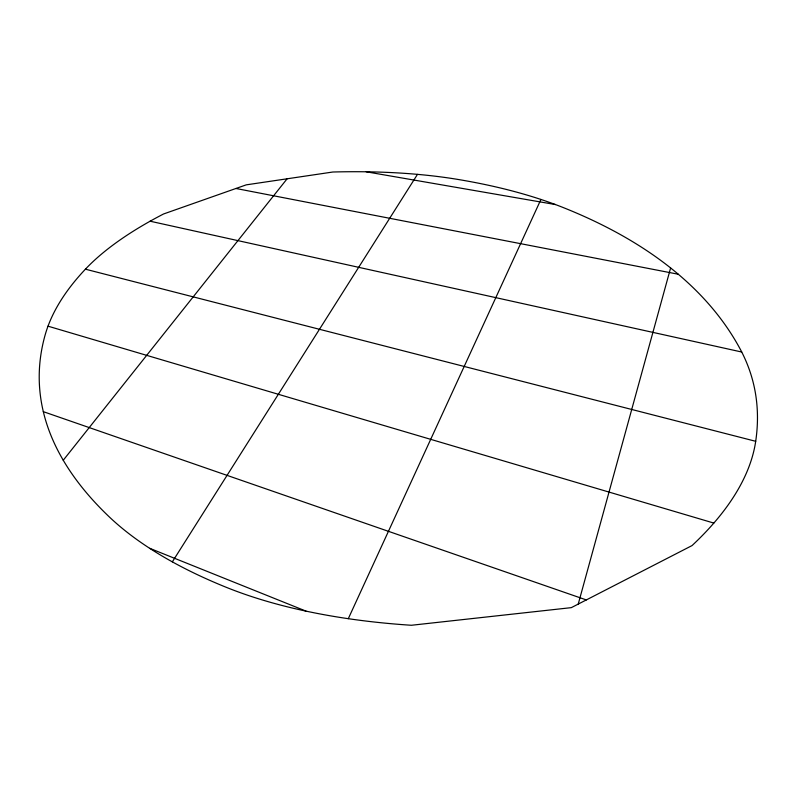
<?xml version="1.0" encoding="UTF-8"?>
<svg xmlns="http://www.w3.org/2000/svg" width="797" height="797" viewBox="0 0 797 797"><rect width="100%" height="100%" fill="white"/><g stroke="black" fill="none" stroke-linecap="round" stroke-linejoin="round"><path stroke-width="1.2" d="M578.233 604.096L670.616 267.951M348.299 618.681L540.924 199.449M172.341 561.855L417.479 174.364M63.242 460.258L287.119 178.787M366.251 171.793L555.479 204.56M235.942 188.481L678.287 274.238M150.115 221.207L741.738 352.025M85.418 269.187L755.695 441.299A469.792 212.032 -10.8 0 1 692.045 545.576L571.319 607.643L411.401 625.266A458.126 199.698 -6.8 0 1 225.441 586.981A690.501 279.428 -4.8 0 1 108.352 516.018A1071.726 398.101 -1.6 0 1 45.17 334.87A637.51 241.85 -5.8 0 1 85.418 269.187A380.199 139.086 -8.5 0 1 163.544 213.985L246.243 184.854L332.847 172.013A418.684 157.358 -11.5 0 1 459.53 179.704A685.54 275.642 -14 0 1 564.037 207.878A1288.51 536.71 -20.2 0 1 740.124 348.956A743.183 323.971 -14.4 0 1 755.695 441.299M48.019 326.172L713.823 523.071M43.307 411.66L586.323 599.932M149.716 548.316L305.978 611.11"/></g></svg>
